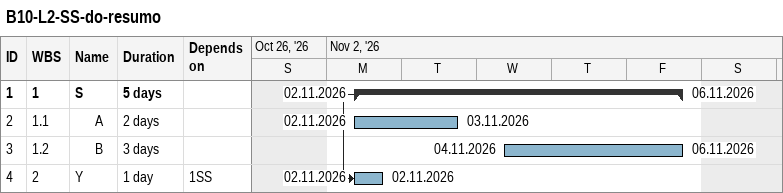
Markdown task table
B10-L2-SS-do-resumo

| ID | WBS | Task | Duration | Start | Finish | Predecessors |
|---|---|---|---|---|---|---|
| 1 | 1 | **S** | 5d | 2026-11-02 | 2026-11-06 |  |
| 2 | 1.1 | A | 2d | 2026-11-02 | 2026-11-03 |  |
| 3 | 1.2 | B | 3d | 2026-11-04 | 2026-11-06 |  |
| 4 | 2 | Y | 1d | 2026-11-02 | 2026-11-02 | 1SS |
